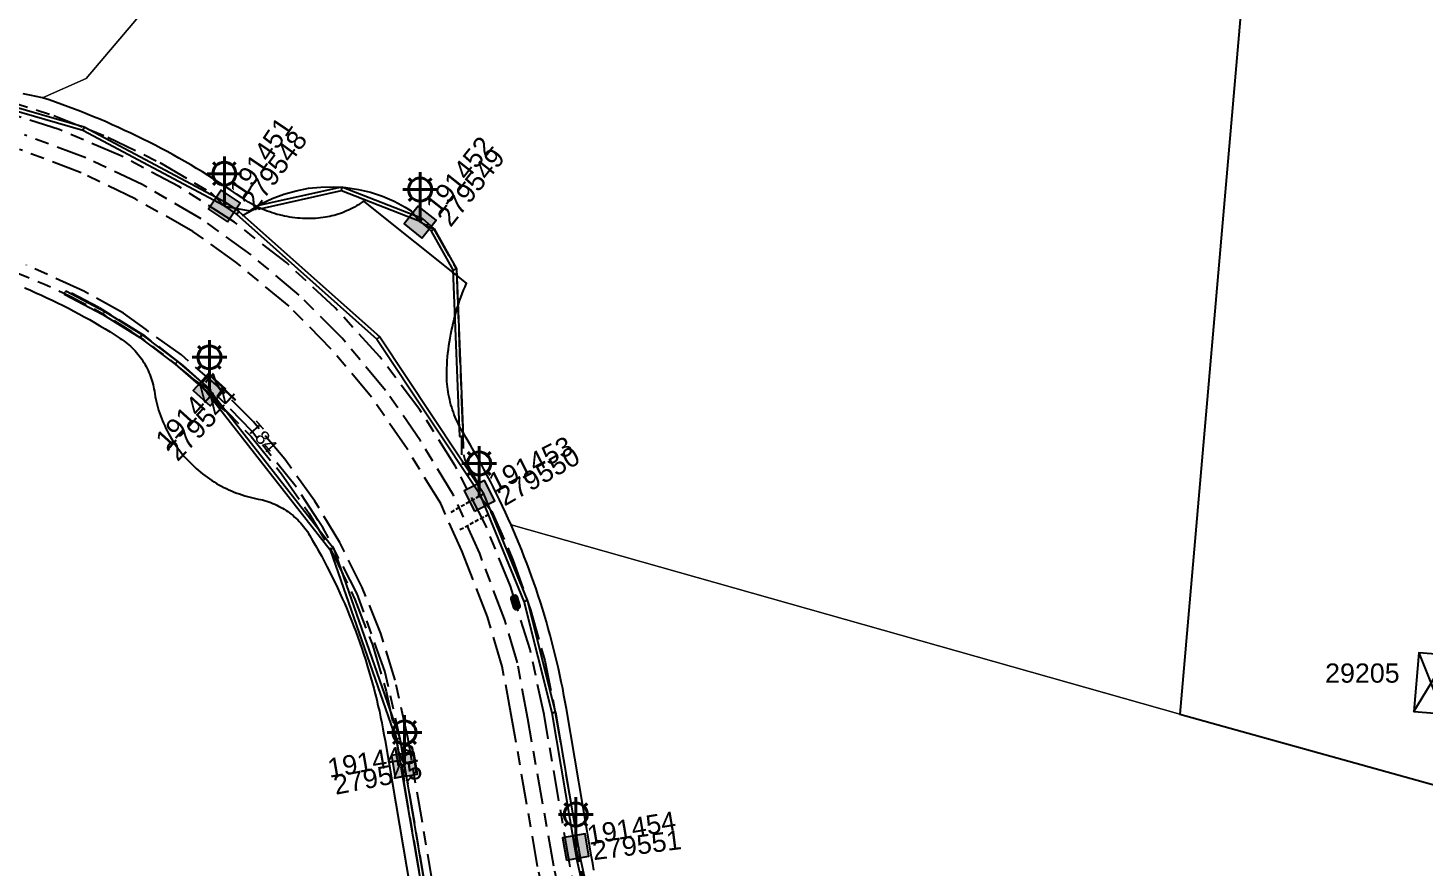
# Model space of a CAD drawing. Header units: metres. Extents: x 307322 to 308805, y 6255611 to 6257083.
# Drawn here: x 308078.4 to 308260.2, y 6256261.9 to 6256371.3 of the extents above; entities that cross this region are included whole.
import ezdxf
from ezdxf.enums import TextEntityAlignment as Align

# ---------------------------------------------------------------- set-up
doc = ezdxf.new("R2010")
doc.units = ezdxf.units.M
doc.linetypes.add('Cable Exist UG', pattern=[8.2, 4, -1.2, 1.8, -1.2])
doc.linetypes.add('DASHED', pattern=[0.75, 0.5, -0.25])
doc.layers.get('0').update_dxf_attribs({"color": 6})
for name, color, linetype in [('_User_LV_Exist', 7, 'Continuous'), ('Duct_SP_EXT', 7, 'Continuous'), ('Equip_HV_EXT', 7, 'Continuous'), ('Equip_SP_SL_EXT', 7, 'Continuous'), ('Mains_HV_EXT', 7, 'Continuous'), ('Mains_HV_MOD', 3, 'Continuous'), ('Mains_LV_EXT', 7, 'Continuous'), ('Mains_SL_EXT', 7, 'Continuous'), ('Sub_SP_NEW', 2, 'Continuous'), ('SupportsUG_SP_LV_SL_EXT', 7, 'Continuous'), ('Trench_SP_EXT', 7, 'Continuous')]:
    doc.layers.add(name, color=color, linetype=linetype)
doc.layers.add('Cadastre Land Parcels_SP_EXT', color=9, linetype='Continuous', lineweight=5)
doc.layers.add('Features_HIDE', color=1, linetype='Continuous', plot=False)
doc.layers.add('UNKNOWN_FEATURES', color=1, linetype='DASHED', plot=False)
doc.styles.add('COLUMN_LABEL', font='arial.ttf')
doc.styles.add('iecARIAL', font='arial.ttf', dxfattribs={"height": 2})
doc.styles.add('POLE_LABEL', font='arial.ttf')
doc.styles.get("Standard").update_dxf_attribs({"font": 'arial.ttf'})

# ---------------------------------------------------------------- blocks, each defined once
blk = doc.blocks.new('COLUMN_EXT')
blk.add_hatch(color=256).paths.add_polyline_path([(-1.49, 1.48), (-1.49, -1.49), (1.48, -1.49), (1.48, 1.48)])
blk.add_lwpolyline([(-1.49, -1.49), (1.48, -1.49), (1.48, 1.48), (-1.49, 1.48)], close=True)
for tag, height, style, flags, p in [('ASSET_NUM', 2.5, 'COLUMN_LABEL', 8, (2, 2)), ('STRUCTURE_PLANT_NUMBER', 0.2, 'POLE_LABEL', 9, (1.81, 0.03)), ('STREET_CODE', 0.2, 'COLUMN_LABEL', 9, (1.81, -0.2))]:
    blk.add_attdef(tag, text='', height=height, dxfattribs=dict(style=style, flags=flags)).set_placement(p, align=Align.MIDDLE_LEFT)
at = {"flags": 9}
for tag, p in [('COLUMN_TYPE', (1.81, -0.4)), ('OWNED_BY', (1.81, -0.6)), ('STATE', (1.81, -0.8)), ('USAGE', (1.81, -1)), ('STREETNAME', (1.81, -1.6)), ('SUBURB', (1.81, -1.8)), ('LEGEND', (1.81, -1.2)), ('LOCATION', (1.81, -1.4)), ('NOTES', (1.81, -2))]:
    blk.add_attdef(tag, text='', height=0.2, dxfattribs=at).set_placement(p, align=Align.MIDDLE_LEFT)
at = {"flags": 1}
blk.add_attdef('Z', (1.81, -2.35), '', height=0.2, dxfattribs=at)
blk = doc.blocks.new('SL_LANTERN_EXT')
at = {"lineweight": 40}
for p, q in [((-1.46, 5.68), (-1.06, 5.28)), ((0, 1.97), (0, 6.47)), ((1.46, 5.68), (1.06, 5.28)), ((-2.25, 4.22), (2.25, 4.22)), ((-1.46, 2.76), (-1.06, 3.16)), ((0, 0), (0, 2.72)), ((1.46, 2.76), (1.06, 3.16))]:
    blk.add_line(p, q, dxfattribs=at)
blk.add_circle((0, 4.22), 1.5, dxfattribs=at)
at = {"style": 'iecARIAL', "flags": 8}
blk.add_attdef('ASSET_NUM', (1.5, 1.5), '', height=2.5, dxfattribs=at)
for tag, p, height, flags in [('OPERATING_VOLTAGE', (0.98, -1.65), 0.2, 9), ('ORIENTATION', (0.98, -1.85), 0.2, 9), ('CONSTRUCTED_VOLTAGE', (0.98, -0.65), 0.2, 9), ('CONTROL_TYPE', (0.98, -0.85), 0.2, 9), ('LANTERN_PURPOSE', (0.98, -1.05), 0.2, 9), ('LANTERN_TYPE', (0.98, -1.25), 0.2, 9), ('NO_PHASES', (0.98, -1.45), 0.2, 9), ('LNUMBER', (2.18, -3.25), 2.5, 8), ('OWNED_BY', (0.98, -2.05), 0.2, 9), ('STATE', (0.98, -2.25), 0.2, 9), ('USAGE', (0.98, -2.45), 0.2, 9), ('CEXIST', (0.98, -2.65), 0.2, 9), ('CNEW', (0.98, -2.85), 0.2, 9), ('CNUMBER', (0.98, -3.05), 0.2, 9), ('CREMOVE', (0.98, -3.25), 0.2, 9), ('CREPLACE', (0.98, -3.45), 0.2, 9), ('LKINGHEIGHT', (0.98, -3.65), 0.2, 9), ('LBRACKET', (0.98, -3.85), 0.2, 9), ('LBRACKETVOCAB', (0.98, -4.05), 0.2, 9), ('LCATEGORY', (0.98, -4.25), 0.2, 9), ('LCHARGE1', (0.98, -4.45), 0.2, 9), ('LCHARGE1PERCENT', (0.98, -4.65), 0.2, 9), ('LCHARGE2', (0.98, -4.85), 0.2, 9), ('LCHARGE2PERCENT', (0.98, -5.05), 0.2, 9), ('LCHARGE3', (0.98, -5.25), 0.2, 9), ('LCHARGE3PERCENT', (0.98, -5.45), 0.2, 9), ('LEXIST', (0.98, -5.65), 0.2, 9), ('LLAMP', (0.98, -5.85), 0.2, 9), ('LLAMPVOCAB', (0.98, -6.05), 0.2, 9), ('LMAST', (0.98, -6.25), 0.2, 9), ('LMASTVOCAB', (0.98, -6.45), 0.2, 9), ('LNEW', (0.98, -6.65), 0.2, 9), ('LANTNUMBER', (0.98, -6.85), 0.2, 9), ('LOUTREACH', (0.98, -7.25), 0.2, 9), ('LOUTREACHVOCAB', (0.98, -7.45), 0.2, 9), ('STREETNAME', (0.98, -9.25), 0.2, 9), ('LRATECODE', (0.98, -7.65), 0.2, 9), ('LREMOVE', (0.98, -7.85), 0.2, 9), ('LREPLACE', (0.98, -8.05), 0.2, 9), ('LTYPE', (0.98, -8.25), 0.2, 9), ('LTYPEVOCAB', (0.98, -8.45), 0.2, 9), ('LEGEND', (0.98, -8.65), 0.2, 9), ('LOCATION', (0.98, -8.85), 0.2, 9), ('NOTES', (0.98, -9.05), 0.2, 9), ('SUBURB', (0.98, -9.45), 0.2, 1)]:
    blk.add_attdef(tag, p, '', height=height, dxfattribs=dict(flags=flags))
blk = doc.blocks.new('HV_STJ_EXT')
h = blk.add_hatch(color=256)
edge = h.paths.add_edge_path()
edge.add_ellipse((-0.59, 0.13), major_axis=(0.226, 0.226), ratio=1, start_angle=45, end_angle=135)
edge.add_line((-0.91, 0.13), (-0.91, -0.13))
edge.add_ellipse((-0.59, -0.13), major_axis=(0.226, 0.226), ratio=1, start_angle=135, end_angle=225)
edge.add_line((-0.59, -0.45), (0.59, -0.45))
edge.add_ellipse((0.59, -0.13), major_axis=(-0.226, 0.226), ratio=1, start_angle=135, end_angle=225)
edge.add_line((0.91, -0.13), (0.91, 0.13))
edge.add_ellipse((0.59, 0.13), major_axis=(-0.226, 0.226), ratio=1, start_angle=225, end_angle=315)
edge.add_line((0.59, 0.45), (-0.59, 0.45))
blk.add_lwpolyline([(-0.91, 0.13), (-0.91, -0.13, 0.414214), (-0.59, -0.45), (0.59, -0.45, 0.414214), (0.91, -0.13), (0.91, 0.13, 0.414214), (0.59, 0.45), (-0.59, 0.45, 0.414214)], format="xyb", close=True)
for tag, flags, p in [('ORIENTATION', 9, (1.5, 0)), ('Z', 1, (1.5, -0.8)), ('USAGE', 9, (1.5, -0.2)), ('LEGEND', 9, (1.5, -0.4)), ('NOTES', 9, (1.5, -0.6))]:
    blk.add_attdef(tag, text='', height=0.2, dxfattribs=dict(flags=flags)).set_placement(p, align=Align.MIDDLE_LEFT)
blk = doc.blocks.new('SUB_PADMOUNT_NEW')
for p, q in [((-3.84, 1.92), (3.84, -1.92)), ((3.84, 1.92), (-3.84, -1.92))]:
    blk.add_line(p, q)
blk.add_lwpolyline([(-3.84, -1.92), (3.84, -1.92), (3.84, 1.92), (-3.84, 1.92)], close=True)
for tag, height, flags, p in [('ASSET_NUM', 3.5, 8, (2, 2)), ('STREET_CODE', 0.2, 9, (1.5, 0)), ('OPERATING_VOLTAGE', 0.2, 9, (1.5, -0.4)), ('ORIENTATION', 0.2, 9, (1.5, -0.6)), ('OWNED_BY', 0.2, 9, (1.5, -0.8)), ('OPERATED_BY', 0.2, 9, (1.5, -1)), ('CONSTRUCTED_VOLTAGE', 0.2, 9, (1.5, -1.4)), ('SECONDARY_VOLTAGE', 0.2, 9, (1.5, -1.6)), ('STATE', 0.2, 9, (1.5, -1.8)), ('NO_PHASES', 0.2, 9, (1.5, -0.2)), ('MAINTAINED_BY', 0.2, 9, (1.5, -1.2)), ('SUBSTATION_TYPE', 0.2, 9, (1.5, -2.2)), ('SUBURB', 0.2, 9, (1.5, -2.8)), ('STREETNAME', 0.2, 9, (1.5, -3)), ('Z', 0.2, 1, (1.5, -3.6)), ('PARENT', 0.2, 9, (1.5, -2)), ('USAGE', 0.2, 9, (1.5, -2.4)), ('LEGEND', 0.2, 9, (1.5, -2.6)), ('LOCATION', 0.2, 9, (1.5, -3.2)), ('NOTES', 0.2, 9, (1.5, -3.4))]:
    blk.add_attdef(tag, text='', height=height, dxfattribs=dict(flags=flags)).set_placement(p, align=Align.MIDDLE_LEFT)

msp = doc.modelspace()

# ---------------------------------------------------------------- linework, layer by layer
at = {"layer": 'Cadastre Land Parcels_SP_EXT', "linetype": 'Continuous'}
for points in [[(308094.47, 6256374.7), (308085.97, 6256364.66), (308080.28, 6256362.13), (308081.13, 6256361.88), (308081.97, 6256361.59), (308082.8, 6256361.29), (308083.63, 6256360.99), (308084.45, 6256360.67), (308085.28, 6256360.35), (308086.1, 6256360.03), (308086.92, 6256359.69), (308087.73, 6256359.35), (308088.55, 6256359), (308089.36, 6256358.65), (308090.16, 6256358.28), (308090.96, 6256357.91), (308091.77, 6256357.54), (308092.56, 6256357.15), (308093.35, 6256356.76), (308094.15, 6256356.37), (308094.93, 6256355.96), (308095.71, 6256355.55), (308096.49, 6256355.14), (308097.27, 6256354.71), (308098.04, 6256354.28), (308098.81, 6256353.84), (308099.57, 6256353.4), (308100.33, 6256352.95), (308101.09, 6256352.49), (308101.84, 6256352.03), (308102.59, 6256351.56), (308103.34, 6256351.08), (308104.08, 6256350.59), (308104.82, 6256350.1), (308105.55, 6256349.61), (308106.27, 6256349.11), (308106.55, 6256348.92), (308106.84, 6256348.73), (308107.12, 6256348.56), (308107.41, 6256348.39), (308107.71, 6256348.22), (308108, 6256348.06), (308108.31, 6256347.91), (308108.61, 6256347.77), (308108.92, 6256347.63), (308109.23, 6256347.5), (308109.54, 6256347.38), (308109.86, 6256347.27), (308110.18, 6256347.16), (308110.5, 6256347.06), (308110.82, 6256346.96), (308111.15, 6256346.88), (308111.48, 6256346.8), (308111.8, 6256346.72), (308112.13, 6256346.66), (308112.47, 6256346.6), (308112.8, 6256346.55), (308113.13, 6256346.51), (308113.47, 6256346.48), (308113.81, 6256346.45), (308114.14, 6256346.43), (308114.48, 6256346.42), (308114.81, 6256346.41), (308115.15, 6256346.42), (308115.49, 6256346.43), (308115.82, 6256346.44), (308116.16, 6256346.47), (308116.5, 6256346.5), (308116.83, 6256346.54), (308117.12, 6256346.59), (308117.4, 6256346.64), (308117.68, 6256346.69), (308117.97, 6256346.76), (308118.25, 6256346.83), (308118.53, 6256346.9), (308118.8, 6256346.99), (308119.08, 6256347.08), (308119.35, 6256347.18), (308119.62, 6256347.28), (308119.89, 6256347.4), (308120.15, 6256347.51), (308120.41, 6256347.64), (308120.67, 6256347.77), (308120.92, 6256347.91), (308121.17, 6256348.05), (308121.42, 6256348.21), (308121.66, 6256348.36), (308121.9, 6256348.53), (308122.14, 6256348.7), (308135.5, 6256337.99), (308135.31, 6256337.53), (308135.12, 6256337.07), (308134.94, 6256336.61), (308134.77, 6256336.14), (308134.6, 6256335.67), (308134.45, 6256335.19), (308134.3, 6256334.72), (308134.15, 6256334.24), (308134.02, 6256333.76), (308133.89, 6256333.28), (308133.77, 6256332.79), (308133.66, 6256332.31), (308133.55, 6256331.82), (308133.46, 6256331.33), (308133.37, 6256330.84), (308133.29, 6256330.35), (308133.22, 6256329.86), (308133.15, 6256329.36), (308133.09, 6256328.87), (308133.04, 6256328.37), (308133, 6256327.87), (308132.97, 6256327.37), (308132.94, 6256326.88), (308132.93, 6256326.53), (308132.92, 6256326.19), (308132.93, 6256325.85), (308132.94, 6256325.51), (308132.96, 6256325.17), (308132.99, 6256324.83), (308133.02, 6256324.49), (308133.06, 6256324.15), (308133.11, 6256323.81), (308133.17, 6256323.48), (308133.24, 6256323.14), (308133.31, 6256322.81), (308133.39, 6256322.48), (308133.48, 6256322.15), (308133.58, 6256321.82), (308133.68, 6256321.49), (308133.79, 6256321.17), (308133.91, 6256320.85), (308134.03, 6256320.53), (308134.17, 6256320.22), (308134.31, 6256319.91), (308134.45, 6256319.6), (308134.61, 6256319.29), (308134.77, 6256318.99), (308134.93, 6256318.7), (308135.11, 6256318.4), (308135.57, 6256317.63), (308136.03, 6256316.86), (308136.47, 6256316.08), (308136.92, 6256315.31), (308137.35, 6256314.52), (308137.78, 6256313.73), (308138.2, 6256312.94), (308138.62, 6256312.15), (308139.02, 6256311.35), (308139.42, 6256310.54), (308139.82, 6256309.74), (308140.2, 6256308.93), (308140.58, 6256308.12), (308140.95, 6256307.3), (308141.32, 6256306.48), (308228.43, 6256281.82), (308240.68, 6256422.93)], [(308077.77, 6256362.68), (308078.61, 6256362.49), (308079.45, 6256362.31), (308080.28, 6256362.13), (308085.97, 6256364.66), (308094.47, 6256374.7)], [(308128.16, 6256259.12), (308124.89, 6256278.39), (308124.75, 6256279.16), (308124.61, 6256279.92), (308124.47, 6256280.68), (308124.31, 6256281.44), (308124.15, 6256282.19), (308123.97, 6256282.95), (308123.8, 6256283.7), (308123.61, 6256284.45), (308123.42, 6256285.2), (308123.22, 6256285.95), (308123.01, 6256286.7), (308122.79, 6256287.44), (308122.57, 6256288.18), (308122.34, 6256288.92), (308122.1, 6256289.66), (308121.85, 6256290.39), (308121.6, 6256291.13), (308121.34, 6256291.86), (308121.08, 6256292.58), (308120.8, 6256293.31), (308120.52, 6256294.03), (308120.23, 6256294.75), (308119.94, 6256295.46), (308119.63, 6256296.18), (308119.32, 6256296.89), (308119.01, 6256297.59), (308118.68, 6256298.3), (308118.35, 6256299), (308118.01, 6256299.69), (308117.67, 6256300.39), (308117.32, 6256301.08), (308116.96, 6256301.76), (308116.6, 6256302.45), (308116.22, 6256303.12), (308115.84, 6256303.8), (308115.46, 6256304.47), (308115.07, 6256305.14), (308114.92, 6256305.38), (308114.77, 6256305.62), (308114.61, 6256305.85), (308114.44, 6256306.07), (308114.27, 6256306.29), (308114.09, 6256306.51), (308113.91, 6256306.72), (308113.71, 6256306.93), (308113.52, 6256307.13), (308113.32, 6256307.32), (308113.11, 6256307.51), (308112.9, 6256307.7), (308112.68, 6256307.88), (308112.46, 6256308.05), (308112.23, 6256308.21), (308112, 6256308.37), (308111.76, 6256308.52), (308111.52, 6256308.67), (308111.28, 6256308.81), (308111.03, 6256308.94), (308110.78, 6256309.06), (308110.52, 6256309.18), (308110.26, 6256309.29), (308110, 6256309.39), (308109.74, 6256309.49), (308109.47, 6256309.58), (308109.2, 6256309.66), (308108.93, 6256309.73), (308108.66, 6256309.79), (308108.38, 6256309.85), (308108.02, 6256309.92), (308107.67, 6256310), (308107.31, 6256310.09), (308106.96, 6256310.18), (308106.61, 6256310.29), (308106.26, 6256310.4), (308105.91, 6256310.52), (308105.57, 6256310.64), (308105.23, 6256310.77), (308104.89, 6256310.91), (308104.55, 6256311.06), (308104.22, 6256311.21), (308103.9, 6256311.38), (308103.57, 6256311.54), (308103.25, 6256311.72), (308102.93, 6256311.9), (308102.62, 6256312.09), (308102.31, 6256312.29), (308102.01, 6256312.49), (308101.71, 6256312.7), (308101.41, 6256312.92), (308101.12, 6256313.14), (308100.84, 6256313.37), (308100.56, 6256313.6), (308100.28, 6256313.84), (308100.01, 6256314.09), (308099.75, 6256314.34), (308099.49, 6256314.6), (308099.23, 6256314.86), (308098.99, 6256315.13), (308098.74, 6256315.41), (308098.51, 6256315.68), (308098.28, 6256315.97), (308098.06, 6256316.26), (308097.84, 6256316.55), (308097.63, 6256316.85), (308097.42, 6256317.15), (308097.23, 6256317.46), (308097.04, 6256317.77), (308096.85, 6256318.09), (308096.67, 6256318.41), (308096.5, 6256318.73), (308096.34, 6256319.06), (308096.19, 6256319.39), (308096.04, 6256319.73), (308095.89, 6256320.06), (308095.76, 6256320.4), (308095.63, 6256320.75), (308095.51, 6256321.09), (308095.4, 6256321.44), (308095.3, 6256321.79), (308095.2, 6256322.14), (308095.11, 6256322.5), (308095.03, 6256322.85), (308094.96, 6256323.21), (308094.89, 6256323.57), (308094.84, 6256323.93), (308094.79, 6256324.21), (308094.73, 6256324.49), (308094.67, 6256324.76), (308094.6, 6256325.03), (308094.53, 6256325.3), (308094.44, 6256325.57), (308094.35, 6256325.84), (308094.25, 6256326.1), (308094.14, 6256326.36), (308094.03, 6256326.61), (308093.91, 6256326.87), (308093.78, 6256327.12), (308093.64, 6256327.36), (308093.5, 6256327.61), (308093.35, 6256327.84), (308093.19, 6256328.08), (308093.03, 6256328.31), (308092.86, 6256328.53), (308092.69, 6256328.75), (308092.5, 6256328.97), (308092.32, 6256329.17), (308092.12, 6256329.38), (308091.93, 6256329.58), (308091.72, 6256329.77), (308091.51, 6256329.96), (308091.3, 6256330.14), (308091.08, 6256330.31), (308090.85, 6256330.48), (308090.62, 6256330.64), (308090.39, 6256330.8), (308089.73, 6256331.22), (308089.07, 6256331.64), (308088.41, 6256332.05), (308087.74, 6256332.45), (308087.06, 6256332.85), (308086.38, 6256333.24), (308085.7, 6256333.62), (308085.02, 6256333.99), (308084.33, 6256334.36), (308083.64, 6256334.73), (308082.94, 6256335.08), (308082.24, 6256335.43), (308081.54, 6256335.77), (308080.83, 6256336.1), (308080.12, 6256336.43), (308079.41, 6256336.75), (308078.69, 6256337.06), (308077.97, 6256337.37)], [(308360.83, 6256244.98), (308228.43, 6256281.82), (308141.32, 6256306.48), (308141.67, 6256305.66), (308142.03, 6256304.83), (308142.37, 6256304.01), (308142.7, 6256303.18), (308143.03, 6256302.34), (308143.35, 6256301.5), (308143.67, 6256300.66), (308143.97, 6256299.82), (308144.27, 6256298.97), (308144.56, 6256298.13), (308144.85, 6256297.28), (308145.12, 6256296.42), (308145.39, 6256295.57), (308145.65, 6256294.71), (308145.91, 6256293.85), (308146.15, 6256292.99), (308146.39, 6256292.12), (308146.62, 6256291.26), (308146.85, 6256290.39), (308147.06, 6256289.52), (308147.27, 6256288.65), (308147.47, 6256287.77), (308147.66, 6256286.9), (308147.85, 6256286.02), (308148.03, 6256285.14), (308148.2, 6256284.26), (308148.36, 6256283.38), (308148.51, 6256282.49), (308151.79, 6256263.23), (308151.94, 6256262.36), (308152.1, 6256261.48)]]:
    msp.add_lwpolyline(points, dxfattribs=at)
at = {"layer": 'Duct_SP_EXT'}
for p, q in [((308085.68, 6256358.33), (308065.54, 6256364.14)), ((308085.5, 6256357.88), (308065.41, 6256363.68)), ((308085.68, 6256358.33), (308085.59, 6256358.1)), ((308104.18, 6256348.47), (308085.68, 6256358.33)), ((308085.5, 6256357.88), (308085.59, 6256358.1)), ((308103.95, 6256348.05), (308085.5, 6256357.88)), ((308108.28, 6256348.11), (308119.26, 6256350.56)), ((308108.39, 6256347.64), (308119.22, 6256350.06)), ((308119.22, 6256350.06), (308119.24, 6256350.31)), ((308119.22, 6256350.06), (308129.56, 6256346.02)), ((308119.26, 6256350.56), (308119.24, 6256350.31)), ((308119.26, 6256350.56), (308129.74, 6256346.47)), ((308103.92, 6256348.07), (308104.05, 6256348.27)), ((308103.92, 6256348.07), (308105.58, 6256346.96)), ((308103.95, 6256348.05), (308104.07, 6256348.26)), ((308104.18, 6256348.47), (308104.05, 6256348.27)), ((308104.18, 6256348.47), (308104.07, 6256348.26)), ((308104.18, 6256348.47), (308105.84, 6256347.36)), ((308105.84, 6256347.36), (308105.71, 6256347.16)), ((308105.86, 6256347.35), (308105.71, 6256347.16)), ((308105.84, 6256347.36), (308105.86, 6256347.35)), ((308105.86, 6256347.35), (308124.19, 6256331.01)), ((308108.28, 6256348.11), (308108.33, 6256347.87)), ((308108.39, 6256347.64), (308108.33, 6256347.87)), ((308105.56, 6256346.97), (308105.71, 6256347.16)), ((308105.58, 6256346.96), (308105.56, 6256346.97)), ((308105.56, 6256346.97), (308123.82, 6256330.69)), ((308105.58, 6256346.96), (308105.71, 6256347.16)), ((308129.45, 6256346.05), (308129.6, 6256346.23)), ((308129.45, 6256346.05), (308130.2, 6256345.42)), ((308129.56, 6256346.02), (308129.65, 6256346.24)), ((308129.75, 6256346.42), (308129.6, 6256346.23)), ((308129.74, 6256346.47), (308129.65, 6256346.24)), ((308129.75, 6256346.42), (308130.51, 6256345.78)), ((308130.2, 6256345.42), (308130.36, 6256345.6)), ((308130.51, 6256345.78), (308130.36, 6256345.6)), ((308130.51, 6256345.78), (308131.24, 6256345.11)), ((308130.2, 6256345.42), (308130.92, 6256344.75)), ((308130.89, 6256344.78), (308131.08, 6256344.93)), ((308130.92, 6256344.75), (308130.89, 6256344.78)), ((308130.89, 6256344.78), (308133.73, 6256339.72)), ((308130.92, 6256344.75), (308131.08, 6256344.93)), ((308131.24, 6256345.11), (308131.08, 6256344.93)), ((308131.27, 6256345.08), (308131.08, 6256344.93)), ((308131.24, 6256345.11), (308131.27, 6256345.08)), ((308131.27, 6256345.08), (308134.21, 6256339.85)), ((308133.73, 6256339.72), (308133.97, 6256339.79)), ((308133.73, 6256339.72), (308134.59, 6256318.01)), ((308134.21, 6256339.85), (308133.97, 6256339.79)), ((308134.21, 6256339.85), (308135.07, 6256318.03)), ((308083.09, 6256336.57), (308083.2, 6256336.78)), ((308083.09, 6256336.57), (308088.13, 6256333.91)), ((308083.31, 6256336.99), (308083.2, 6256336.78)), ((308083.31, 6256336.99), (308088.37, 6256334.32)), ((308088.13, 6256333.91), (308088.25, 6256334.11)), ((308088.13, 6256333.91), (308092.96, 6256330.89)), ((308088.37, 6256334.32), (308088.25, 6256334.11)), ((308088.37, 6256334.32), (308093.22, 6256331.3)), ((308092.96, 6256330.89), (308093.09, 6256331.09)), ((308092.96, 6256330.89), (308093.09, 6256331.09)), ((308092.97, 6256330.89), (308093.1, 6256331.08)), ((308092.97, 6256330.88), (308093.12, 6256331.07)), ((308092.98, 6256330.88), (308093.12, 6256331.07)), ((308093.22, 6256331.3), (308093.09, 6256331.09)), ((308093.22, 6256331.29), (308093.09, 6256331.09)), ((308093.24, 6256331.28), (308093.1, 6256331.08)), ((308093.25, 6256331.27), (308093.12, 6256331.07)), ((308093.26, 6256331.27), (308093.12, 6256331.07)), ((308093.22, 6256331.3), (308093.22, 6256331.29)), ((308093.22, 6256331.29), (308093.24, 6256331.28)), ((308093.24, 6256331.28), (308093.25, 6256331.27)), ((308093.25, 6256331.27), (308093.26, 6256331.27)), ((308093.26, 6256331.27), (308097.85, 6256327.8)), ((308124.19, 6256331.01), (308124, 6256330.85)), ((308124.19, 6256331.01), (308137.77, 6256310.57)), ((308092.96, 6256330.89), (308092.96, 6256330.89)), ((308092.96, 6256330.89), (308092.97, 6256330.89)), ((308092.97, 6256330.89), (308092.98, 6256330.88)), ((308092.98, 6256330.88), (308092.97, 6256330.88)), ((308092.97, 6256330.88), (308097.55, 6256327.43)), ((308123.82, 6256330.69), (308124, 6256330.85)), ((308123.82, 6256330.69), (308137.37, 6256310.31)), ((308097.55, 6256327.43), (308097.7, 6256327.62)), ((308097.55, 6256327.43), (308101.88, 6256323.67)), ((308097.85, 6256327.8), (308097.7, 6256327.62)), ((308097.85, 6256327.8), (308102.2, 6256324.03)), ((308101.61, 6256323.83), (308101.8, 6256323.98)), ((308101.61, 6256323.83), (308117.76, 6256303.23)), ((308101.99, 6256324.13), (308101.8, 6256323.98)), ((308101.88, 6256323.67), (308102.04, 6256323.85)), ((308101.99, 6256324.13), (308118.18, 6256303.46)), ((308102.2, 6256324.03), (308102.04, 6256323.85)), ((308134.59, 6256318.01), (308134.83, 6256318.02)), ((308135.07, 6256318.03), (308134.83, 6256318.02)), ((308137.33, 6256310.37), (308137.55, 6256310.46)), ((308143, 6256296.51), (308137.33, 6256310.37)), ((308137.37, 6256310.31), (308137.57, 6256310.44)), ((308137.77, 6256310.55), (308137.55, 6256310.46)), ((308137.77, 6256310.57), (308137.57, 6256310.44)), ((308143.46, 6256296.66), (308137.77, 6256310.55)), ((308117.76, 6256303.23), (308117.97, 6256303.35)), ((308117.76, 6256303.23), (308126.35, 6256278.5)), ((308118.18, 6256303.46), (308117.97, 6256303.35)), ((308118.18, 6256303.46), (308126.8, 6256278.66)), ((308143, 6256296.51), (308143.23, 6256296.59)), ((308146.64, 6256282), (308143, 6256296.51)), ((308143.46, 6256296.66), (308143.23, 6256296.59)), ((308147.11, 6256282.1), (308143.46, 6256296.66)), ((308146.64, 6256282.01), (308146.88, 6256282.05)), ((308146.64, 6256282), (308146.88, 6256282.05)), ((308149.63, 6256264.48), (308146.64, 6256282.01)), ((308146.64, 6256282.01), (308146.64, 6256282)), ((308147.11, 6256282.1), (308146.88, 6256282.05)), ((308147.12, 6256282.09), (308146.88, 6256282.05)), ((308147.12, 6256282.09), (308147.11, 6256282.1)), ((308150.11, 6256264.56), (308147.12, 6256282.09)), ((308126.34, 6256278.52), (308126.57, 6256278.58)), ((308126.35, 6256278.5), (308126.34, 6256278.52)), ((308126.34, 6256278.52), (308126.92, 6256275.14)), ((308126.35, 6256278.5), (308126.57, 6256278.58)), ((308126.8, 6256278.66), (308126.57, 6256278.58)), ((308126.81, 6256278.64), (308126.57, 6256278.58)), ((308126.8, 6256278.66), (308126.81, 6256278.64)), ((308126.81, 6256278.64), (308127.39, 6256275.22)), ((308126.92, 6256275.14), (308127.15, 6256275.18)), ((308126.95, 6256274.95), (308127.19, 6256274.99)), ((308126.95, 6256274.95), (308129.62, 6256259.29)), ((308127.39, 6256275.22), (308127.15, 6256275.18)), ((308127.42, 6256275.03), (308127.19, 6256274.99)), ((308127.42, 6256275.03), (308130.09, 6256259.37)), ((308149.63, 6256264.48), (308149.87, 6256264.52)), ((308149.63, 6256264.48), (308149.87, 6256264.52)), ((308149.93, 6256262.76), (308149.63, 6256264.48)), ((308150.11, 6256264.56), (308149.87, 6256264.52)), ((308150.11, 6256264.56), (308149.87, 6256264.52)), ((308150.4, 6256262.85), (308150.11, 6256264.56)), ((308149.93, 6256262.75), (308150.16, 6256262.8)), ((308149.93, 6256262.76), (308150.16, 6256262.8)), ((308149.93, 6256262.75), (308149.93, 6256262.76)), ((308151.33, 6256256.36), (308149.93, 6256262.75)), ((308150.4, 6256262.85), (308150.16, 6256262.8)), ((308150.4, 6256262.85), (308150.16, 6256262.8)), ((308151.8, 6256256.47), (308150.4, 6256262.85)), ((308150.4, 6256262.85), (308150.4, 6256262.85))]:
    msp.add_line(p, q, dxfattribs=at)
at = {"layer": 'Features_HIDE', "linetype": 'Continuous'}
for points in [[(308288.5, 6256415.83), (308240.68, 6256422.93), (308228.43, 6256281.82), (308360.83, 6256244.98)], [(308152.1, 6256261.48), (308151.94, 6256262.36), (308151.79, 6256263.23), (308148.51, 6256282.49), (308148.36, 6256283.38), (308148.2, 6256284.26), (308148.03, 6256285.14), (308147.85, 6256286.02), (308147.66, 6256286.9), (308147.47, 6256287.77), (308147.27, 6256288.65), (308147.06, 6256289.52), (308146.85, 6256290.39), (308146.62, 6256291.26), (308146.39, 6256292.12), (308146.15, 6256292.99), (308145.91, 6256293.85), (308145.65, 6256294.71), (308145.39, 6256295.57), (308145.12, 6256296.42), (308144.85, 6256297.28), (308144.56, 6256298.13), (308144.27, 6256298.97), (308143.97, 6256299.82), (308143.67, 6256300.66), (308143.35, 6256301.5), (308143.03, 6256302.34), (308142.7, 6256303.18), (308142.37, 6256304.01), (308142.03, 6256304.83), (308141.67, 6256305.66), (308141.32, 6256306.48), (308140.95, 6256307.3), (308140.58, 6256308.12), (308140.2, 6256308.93), (308139.82, 6256309.74), (308139.42, 6256310.54), (308139.02, 6256311.35), (308138.62, 6256312.15), (308138.2, 6256312.94), (308137.78, 6256313.73), (308137.35, 6256314.52), (308136.92, 6256315.31), (308136.47, 6256316.08), (308136.03, 6256316.86), (308135.57, 6256317.63), (308135.11, 6256318.4), (308134.93, 6256318.7), (308134.77, 6256318.99), (308134.61, 6256319.29), (308134.45, 6256319.6), (308134.31, 6256319.91), (308134.17, 6256320.22), (308134.03, 6256320.53), (308133.91, 6256320.85), (308133.79, 6256321.17), (308133.68, 6256321.49), (308133.58, 6256321.82), (308133.48, 6256322.15), (308133.39, 6256322.48), (308133.31, 6256322.81), (308133.24, 6256323.14), (308133.17, 6256323.48), (308133.11, 6256323.81), (308133.06, 6256324.15), (308133.02, 6256324.49), (308132.99, 6256324.83), (308132.96, 6256325.17), (308132.94, 6256325.51), (308132.93, 6256325.85), (308132.92, 6256326.19), (308132.93, 6256326.53), (308132.94, 6256326.88), (308132.97, 6256327.37), (308133, 6256327.87), (308133.04, 6256328.37), (308133.09, 6256328.87), (308133.15, 6256329.36), (308133.22, 6256329.86), (308133.29, 6256330.35), (308133.37, 6256330.84), (308133.46, 6256331.33), (308133.55, 6256331.82), (308133.66, 6256332.31), (308133.77, 6256332.79), (308133.89, 6256333.28), (308134.02, 6256333.76), (308134.15, 6256334.24), (308134.3, 6256334.72), (308134.45, 6256335.19), (308134.6, 6256335.67), (308134.77, 6256336.14), (308134.94, 6256336.61), (308135.12, 6256337.07), (308135.31, 6256337.53), (308135.5, 6256337.99), (308122.14, 6256348.7), (308121.9, 6256348.53), (308121.66, 6256348.36), (308121.42, 6256348.21), (308121.17, 6256348.05), (308120.92, 6256347.91), (308120.67, 6256347.77), (308120.41, 6256347.64), (308120.15, 6256347.51), (308119.89, 6256347.4), (308119.62, 6256347.28), (308119.35, 6256347.18), (308119.08, 6256347.08), (308118.8, 6256346.99), (308118.53, 6256346.9), (308118.25, 6256346.83), (308117.97, 6256346.76), (308117.68, 6256346.69), (308117.4, 6256346.64), (308117.12, 6256346.59), (308116.83, 6256346.54), (308116.5, 6256346.5), (308116.16, 6256346.47), (308115.82, 6256346.44), (308115.49, 6256346.43), (308115.15, 6256346.42), (308114.81, 6256346.41), (308114.81, 6256346.41), (308114.48, 6256346.42), (308114.14, 6256346.43), (308113.81, 6256346.45), (308113.47, 6256346.48), (308113.13, 6256346.51), (308112.8, 6256346.55), (308112.47, 6256346.6), (308112.13, 6256346.66), (308111.8, 6256346.72), (308111.48, 6256346.8), (308111.15, 6256346.88), (308110.82, 6256346.96), (308110.5, 6256347.06), (308110.18, 6256347.16), (308109.86, 6256347.27), (308109.54, 6256347.38), (308109.23, 6256347.5), (308108.92, 6256347.63), (308108.61, 6256347.77), (308108.31, 6256347.91), (308108, 6256348.06), (308107.71, 6256348.22), (308107.41, 6256348.39), (308107.12, 6256348.56), (308106.84, 6256348.73), (308106.55, 6256348.92), (308106.27, 6256349.11), (308105.55, 6256349.61), (308104.82, 6256350.1), (308104.08, 6256350.59), (308103.34, 6256351.08), (308102.59, 6256351.56), (308101.84, 6256352.03), (308101.09, 6256352.49), (308100.33, 6256352.95), (308099.57, 6256353.4), (308098.81, 6256353.84), (308098.04, 6256354.28), (308097.27, 6256354.71), (308096.49, 6256355.14), (308095.71, 6256355.55), (308094.93, 6256355.96), (308094.15, 6256356.37), (308093.35, 6256356.76), (308092.56, 6256357.15), (308091.77, 6256357.54), (308090.96, 6256357.91), (308090.16, 6256358.28), (308089.36, 6256358.65), (308088.55, 6256359), (308087.73, 6256359.35), (308086.92, 6256359.69), (308086.1, 6256360.03), (308085.28, 6256360.35), (308084.45, 6256360.67), (308083.63, 6256360.99), (308082.8, 6256361.29), (308081.97, 6256361.59), (308081.13, 6256361.88), (308080.28, 6256362.13), (308079.45, 6256362.31), (308078.61, 6256362.49), (308077.77, 6256362.68)], [(308077.97, 6256337.37), (308078.69, 6256337.06), (308079.41, 6256336.75), (308080.12, 6256336.43), (308080.83, 6256336.1), (308081.54, 6256335.77), (308082.24, 6256335.43), (308082.94, 6256335.08), (308083.64, 6256334.73), (308084.33, 6256334.36), (308085.02, 6256333.99), (308085.7, 6256333.62), (308086.38, 6256333.24), (308087.06, 6256332.85), (308087.74, 6256332.45), (308088.41, 6256332.05), (308089.07, 6256331.64), (308089.73, 6256331.22), (308090.39, 6256330.8), (308090.62, 6256330.64), (308090.85, 6256330.48), (308091.08, 6256330.31), (308091.3, 6256330.14), (308091.51, 6256329.96), (308091.72, 6256329.77), (308091.93, 6256329.58), (308092.12, 6256329.38), (308092.32, 6256329.17), (308092.5, 6256328.97), (308092.69, 6256328.75), (308092.86, 6256328.53), (308093.03, 6256328.31), (308093.19, 6256328.08), (308093.35, 6256327.84), (308093.5, 6256327.61), (308093.64, 6256327.36), (308093.78, 6256327.12), (308093.91, 6256326.87), (308094.03, 6256326.61), (308094.14, 6256326.36), (308094.25, 6256326.1), (308094.35, 6256325.84), (308094.44, 6256325.57), (308094.53, 6256325.3), (308094.6, 6256325.03), (308094.67, 6256324.76), (308094.73, 6256324.49), (308094.79, 6256324.21), (308094.84, 6256323.93), (308094.89, 6256323.57), (308094.96, 6256323.21), (308095.03, 6256322.85), (308095.11, 6256322.5), (308095.2, 6256322.14), (308095.3, 6256321.79), (308095.4, 6256321.44), (308095.51, 6256321.09), (308095.63, 6256320.75), (308095.76, 6256320.4), (308095.89, 6256320.06), (308096.04, 6256319.73), (308096.19, 6256319.39), (308096.34, 6256319.06), (308096.5, 6256318.73), (308096.67, 6256318.41), (308096.85, 6256318.09), (308097.04, 6256317.77), (308097.23, 6256317.46), (308097.42, 6256317.15), (308097.63, 6256316.85), (308097.84, 6256316.55), (308098.06, 6256316.26), (308098.28, 6256315.97), (308098.51, 6256315.68), (308098.74, 6256315.41), (308098.99, 6256315.13), (308099.23, 6256314.86), (308099.49, 6256314.6), (308099.75, 6256314.34), (308100.01, 6256314.09), (308100.28, 6256313.84), (308100.56, 6256313.6), (308100.84, 6256313.37), (308101.12, 6256313.14), (308101.41, 6256312.92), (308101.71, 6256312.7), (308102.01, 6256312.49), (308102.31, 6256312.29), (308102.62, 6256312.09), (308102.93, 6256311.9), (308103.25, 6256311.72), (308103.57, 6256311.54), (308103.9, 6256311.38), (308104.22, 6256311.21), (308104.55, 6256311.06), (308104.89, 6256310.91), (308105.23, 6256310.77), (308105.57, 6256310.64), (308105.91, 6256310.52), (308106.26, 6256310.4), (308106.61, 6256310.29), (308106.96, 6256310.18), (308107.31, 6256310.09), (308107.67, 6256310), (308108.02, 6256309.92), (308108.38, 6256309.85), (308108.66, 6256309.79), (308108.93, 6256309.73), (308109.2, 6256309.66), (308109.47, 6256309.58), (308109.74, 6256309.49), (308110, 6256309.39), (308110.26, 6256309.29), (308110.52, 6256309.18), (308110.78, 6256309.06), (308111.03, 6256308.94), (308111.28, 6256308.81), (308111.52, 6256308.67), (308111.76, 6256308.52), (308112, 6256308.37), (308112.23, 6256308.21), (308112.46, 6256308.05), (308112.68, 6256307.88), (308112.9, 6256307.7), (308113.11, 6256307.51), (308113.32, 6256307.32), (308113.52, 6256307.13), (308113.71, 6256306.93), (308113.91, 6256306.72), (308114.09, 6256306.51), (308114.27, 6256306.29), (308114.44, 6256306.07), (308114.61, 6256305.85), (308114.77, 6256305.62), (308114.92, 6256305.38), (308115.07, 6256305.14), (308115.46, 6256304.47), (308115.84, 6256303.8), (308116.22, 6256303.12), (308116.6, 6256302.45), (308116.96, 6256301.76), (308117.32, 6256301.08), (308117.67, 6256300.39), (308118.01, 6256299.69), (308118.35, 6256299), (308118.68, 6256298.3), (308119.01, 6256297.59), (308119.32, 6256296.89), (308119.63, 6256296.18), (308119.94, 6256295.46), (308120.23, 6256294.75), (308120.52, 6256294.03), (308120.8, 6256293.31), (308121.08, 6256292.58), (308121.34, 6256291.86), (308121.6, 6256291.13), (308121.85, 6256290.39), (308122.1, 6256289.66), (308122.34, 6256288.92), (308122.57, 6256288.18), (308122.79, 6256287.44), (308123.01, 6256286.7), (308123.22, 6256285.95), (308123.42, 6256285.2), (308123.61, 6256284.45), (308123.8, 6256283.7), (308123.97, 6256282.95), (308124.15, 6256282.19), (308124.31, 6256281.44), (308124.47, 6256280.68), (308124.61, 6256279.92), (308124.75, 6256279.16), (308124.89, 6256278.39), (308128.16, 6256259.12)]]:
    msp.add_lwpolyline(points, dxfattribs=at)
at = {"layer": 'Mains_HV_EXT', "linetype": 'Cable Exist UG'}
for points in [[(308141.88, 6256296.39), (308141.23, 6256298.5), (308137.97, 6256306.5), (308134.03, 6256314.2), (308129.41, 6256321.5), (308124.21, 6256328.38), (308118.41, 6256334.76), (308112.09, 6256340.64), (308105.27, 6256345.94), (308098.01, 6256350.6), (308090.39, 6256354.64), (308082.43, 6256358), (308074.19, 6256360.64)], [(308146.43, 6256254.38), (308144.76, 6256261.96), (308141.34, 6256281.72), (308140.16, 6256288.04), (308138.22, 6256294.48), (308135.97, 6256300.33), (308134.88, 6256303.09), (308132.14, 6256309.26), (308127.76, 6256316.4), (308123.11, 6256323.14), (308117.88, 6256329.39), (308112.41, 6256334.98), (308105.45, 6256340.73), (308099.84, 6256344.74), (308092.43, 6256348.92), (308085.31, 6256352.38), (308077.29, 6256355.42)], [(308131.13, 6256259.61), (308127.85, 6256278.79), (308126.22, 6256286.25), (308126.22, 6256286.25), (308124.34, 6256292.31), (308121.92, 6256298.31), (308118.98, 6256304.21), (308115.74, 6256309.59), (308111.84, 6256315.05), (308107.74, 6256319.91), (308103.24, 6256324.45), (308098.36, 6256328.63), (308093.75, 6256331.95), (308090.8, 6256334.07), (308085.65, 6256336.94), (308078.17, 6256340.37)], [(308149.92, 6256165.68), (308150.5, 6256167.04), (308153.58, 6256173.38), (308148.42, 6256209.45), (308152.53, 6256247.85), (308150.73, 6256253.9), (308148.91, 6256262.44), (308145.61, 6256281.78), (308143.79, 6256290.26), (308141.88, 6256296.39)]]:
    msp.add_lwpolyline(points, dxfattribs=at)
at = {"layer": 'Mains_HV_MOD', "linetype": 'Cable Exist UG'}
msp.add_lwpolyline([(308148.53, 6256254.53), (308146.87, 6256262.01), (308143.47, 6256281.2), (308142.15, 6256288.51), (308140.45, 6256294.19), (308137.22, 6256302.74), (308137.22, 6256302.74), (308133.8, 6256310.35), (308129.5, 6256317.45), (308124.97, 6256324.02), (308119.3, 6256330.82), (308113.71, 6256336.41), (308107.44, 6256341.7), (308100.95, 6256346.38), (308093.24, 6256350.84), (308085.92, 6256354.31), (308077.91, 6256357.33)], dxfattribs=at)
at = {"layer": 'Mains_LV_EXT', "linetype": 'Cable Exist UG'}
msp.add_lwpolyline([(308130.13, 6256259.48), (308127.82, 6256273.07), (308128.95, 6256274.36), (308128.62, 6256276.64), (308127.14, 6256277.38), (308124.88, 6256287.41), (308121.26, 6256297.49), (308116.79, 6256306.16), (308116.19, 6256307.04), (308113.3, 6256311.44), (308107.52, 6256318.68), (308104.12, 6256322.26), (308103, 6256323.27), (308103.82, 6256324.36), (308102.03, 6256326.01), (308101.08, 6256325.03), (308098.58, 6256327.28), (308093.62, 6256331.09), (308087.6, 6256334.83), (308083.34, 6256337.05)], dxfattribs=at)
at = {"layer": 'Mains_SL_EXT', "linetype": 'Cable Exist UG'}
for points in [[(308063.9, 6256366.5), (308064.49, 6256364.37), (308064.49, 6256364.37), (308068.29, 6256363.54), (308074.5, 6256362.13), (308081.74, 6256359.85), (308088.78, 6256357.03), (308095.56, 6256353.71), (308102.14, 6256349.85), (308103.96, 6256348.04)], [(308103.96, 6256348.04), (308107.26, 6256347.44), (308107.26, 6256347.44), (308108.72, 6256348.32), (308110.18, 6256349.02), (308111.72, 6256349.6), (308113.3, 6256350.04), (308114.9, 6256350.36), (308116.54, 6256350.52), (308118.18, 6256350.56), (308119.8, 6256350.46), (308121.42, 6256350.22), (308123, 6256349.84), (308124.58, 6256349.32), (308126.08, 6256348.68), (308127.52, 6256347.9), (308128.28, 6256347.4), (308129.46, 6256345.97)], [(308129.46, 6256345.97), (308131.24, 6256345.04), (308134.18, 6256339.84), (308135.12, 6256315.64), (308135.3, 6256314.97), (308135.3, 6256314.97), (308136.94, 6256311.97), (308137.2, 6256310.27)], [(308102.01, 6256324.11), (308103.02, 6256322.57), (308103.02, 6256322.57), (308107.44, 6256317.99), (308111.42, 6256313.13), (308115, 6256307.97), (308118.22, 6256302.51), (308120.96, 6256296.77), (308123.26, 6256290.85), (308125.04, 6256284.83), (308126.4, 6256278.49), (308126.66, 6256276.89), (308127.42, 6256275.21)], [(308137.2, 6256310.27), (308138.81, 6256308.25), (308138.81, 6256308.25), (308141.55, 6256301.91), (308143.85, 6256295.41), (308145.69, 6256288.81), (308147.07, 6256282.05), (308149.79, 6256266.19), (308149.74, 6256264.51)], [(308127.42, 6256275.21), (308127.24, 6256273.46), (308127.24, 6256273.46), (308129.66, 6256259.32), (308131.44, 6256250.74), (308133.82, 6256242.3), (308136.58, 6256234.52), (308137.56, 6256233.37)], [(308177.2, 6256208.95), (308175.7, 6256211.18), (308175.7, 6256211.18), (308170.32, 6256217.5), (308165.52, 6256224.22), (308161.24, 6256231.38), (308157.5, 6256238.98), (308154.46, 6256246.74), (308152.12, 6256254.54), (308149.74, 6256264.51)]]:
    msp.add_lwpolyline(points, dxfattribs=at)
msp.add_lwpolyline([(308102.01, 6256324.11), (308100.05, 6256325.38), (308100.05, 6256325.38, 0.027231), (308093, 6256330.91), (308093, 6256330.91), (308092.99, 6256330.92), (308092.98, 6256330.93), (308092.98, 6256330.93, 0.130521), (308054.29, 6256344.35), (308054.29, 6256344.35), (308052.94, 6256344.42)], format="xyb", dxfattribs=at)
at = {"layer": 'Trench_SP_EXT', "linetype": 'Cable Exist UG'}
for points in [[(308108.33, 6256347.87), (308106.26, 6256346.78)], [(308134.83, 6256318.02), (308134.85, 6256315.62)]]:
    msp.add_lwpolyline(points, dxfattribs=at)
at = {"layer": 'UNKNOWN_FEATURES'}
for points in [[(308133.51, 6256308.16), (308137.2, 6256310.27)], [(308134.65, 6256305.88), (308138.71, 6256308.04)]]:
    msp.add_lwpolyline(points, dxfattribs=at)

# ---------------------------------------------------------------- block references
at = {"layer": 'Equip_HV_EXT', "rotation": 286.9083592178747}
msp.add_blockref('HV_STJ_EXT', (308141.88, 6256296.39), dxfattribs=at)
at = {"layer": 'Equip_SP_SL_EXT'}
ref = msp.add_blockref('SL_LANTERN_EXT', (308103.96, 6256348.04), dxfattribs=at)
ref.add_attrib('ASSET_NUM', '191451', dxfattribs={"layer": '0', "height": 2.5, "rotation": 55.9623, "style": 'iecARIAL'}).set_placement((308105.46, 6256349.54), align=Align.MIDDLE_LEFT)
ref = msp.add_blockref('SL_LANTERN_EXT', (308129.46, 6256345.97), dxfattribs=at)
ref.add_attrib('ASSET_NUM', '191452', dxfattribs={"layer": '0', "height": 2.5, "rotation": 51.5956, "style": 'iecARIAL'}).set_placement((308130.96, 6256347.47), align=Align.MIDDLE_LEFT)
ref = msp.add_blockref('SL_LANTERN_EXT', (308102.01, 6256324.11), dxfattribs=at)
ref.add_attrib('ASSET_NUM', '191447', dxfattribs={"layer": '0', "height": 2.5, "rotation": 47.7874, "style": 'iecARIAL'}).set_placement((308103.51, 6256325.61), align=Align.MIDDLE_RIGHT)
ref = msp.add_blockref('SL_LANTERN_EXT', (308137.15, 6256310.27), dxfattribs=at)
ref.add_attrib('ASSET_NUM', '191453', dxfattribs={"layer": '0', "height": 2.5, "rotation": 26.8924, "style": 'iecARIAL'}).set_placement((308138.65, 6256311.77), align=Align.MIDDLE_LEFT)
ref = msp.add_blockref('SL_LANTERN_EXT', (308127.42, 6256275.21), dxfattribs=at)
ref.add_attrib('ASSET_NUM', '191448', dxfattribs={"layer": '0', "height": 2.5, "rotation": 9.6848, "style": 'iecARIAL'}).set_placement((308128.92, 6256276.71), align=Align.MIDDLE_RIGHT)
ref = msp.add_blockref('SL_LANTERN_EXT', (308149.74, 6256264.51), dxfattribs=at)
ref.add_attrib('ASSET_NUM', '191454', dxfattribs={"layer": '0', "height": 2.5, "rotation": 9.6853, "style": 'iecARIAL'}).set_placement((308151.24, 6256266.01), align=Align.MIDDLE_LEFT)
at = {"layer": 'Sub_SP_NEW'}
ref = msp.add_blockref('SUB_PADMOUNT_NEW', (308261.15, 6256285.83), dxfattribs=dict(at, rotation=85.13695251390084))
ref.add_attrib('ASSET_NUM', '29205', dxfattribs={"layer": 'Features_HIDE', "height": 2.5}).set_placement((308247.35, 6256287.17), align=Align.MIDDLE_LEFT)
at = {"layer": 'SupportsUG_SP_LV_SL_EXT'}
ref = msp.add_blockref('COLUMN_EXT', (308103.96, 6256348.04), dxfattribs=dict(at, rotation=56.43085799031185))
ref.add_attrib('ASSET_NUM', '279548', dxfattribs={"layer": '0', "height": 2.5, "rotation": 53.4895, "style": 'COLUMN_LABEL'}).set_placement((308105.96, 6256348.79), align=Align.TOP_LEFT)
ref = msp.add_blockref('COLUMN_EXT', (308129.46, 6256345.97), dxfattribs=dict(at, rotation=51.59562074212069))
ref.add_attrib('ASSET_NUM', '279549', dxfattribs={"layer": '0', "height": 2.5, "rotation": 51.5956, "style": 'COLUMN_LABEL'}).set_placement((308131.46, 6256346.72), align=Align.TOP_LEFT)
ref = msp.add_blockref('COLUMN_EXT', (308102.01, 6256324.11), dxfattribs=dict(at, rotation=227.7873747488908))
ref.add_attrib('ASSET_NUM', '279544', dxfattribs={"layer": '0', "height": 2.5, "rotation": 46.9261, "style": 'COLUMN_LABEL'}).set_placement((308104.01, 6256324.86), align=Align.TOP_RIGHT)
ref = msp.add_blockref('COLUMN_EXT', (308137.2, 6256310.27), dxfattribs=dict(at, rotation=26.89240280593847))
ref.add_attrib('ASSET_NUM', '279550', dxfattribs={"layer": '0', "height": 2.5, "rotation": 30.0796, "style": 'COLUMN_LABEL'}).set_placement((308139.2, 6256311.02), align=Align.TOP_LEFT)
ref = msp.add_blockref('COLUMN_EXT', (308127.42, 6256275.21), dxfattribs=dict(at, rotation=189.5166649269758))
ref.add_attrib('ASSET_NUM', '279545', dxfattribs={"layer": '0', "height": 2.5, "rotation": 10.9181, "style": 'COLUMN_LABEL'}).set_placement((308129.42, 6256275.96), align=Align.TOP_RIGHT)
ref = msp.add_blockref('COLUMN_EXT', (308149.74, 6256264.51), dxfattribs=dict(at, rotation=9.685297219097386))
ref.add_attrib('ASSET_NUM', '279551', dxfattribs={"layer": '0', "height": 2.5, "rotation": 7.244, "style": 'COLUMN_LABEL'}).set_placement((308151.74, 6256265.26), align=Align.TOP_LEFT)

# ---------------------------------------------------------------- texts
at = {"layer": '_User_LV_Exist'}
msp.add_text('T84', height=1.8, rotation=311.0065, dxfattribs=at).set_placement((308106.8, 6256318.96))

doc.saveas('drawing.dxf')
